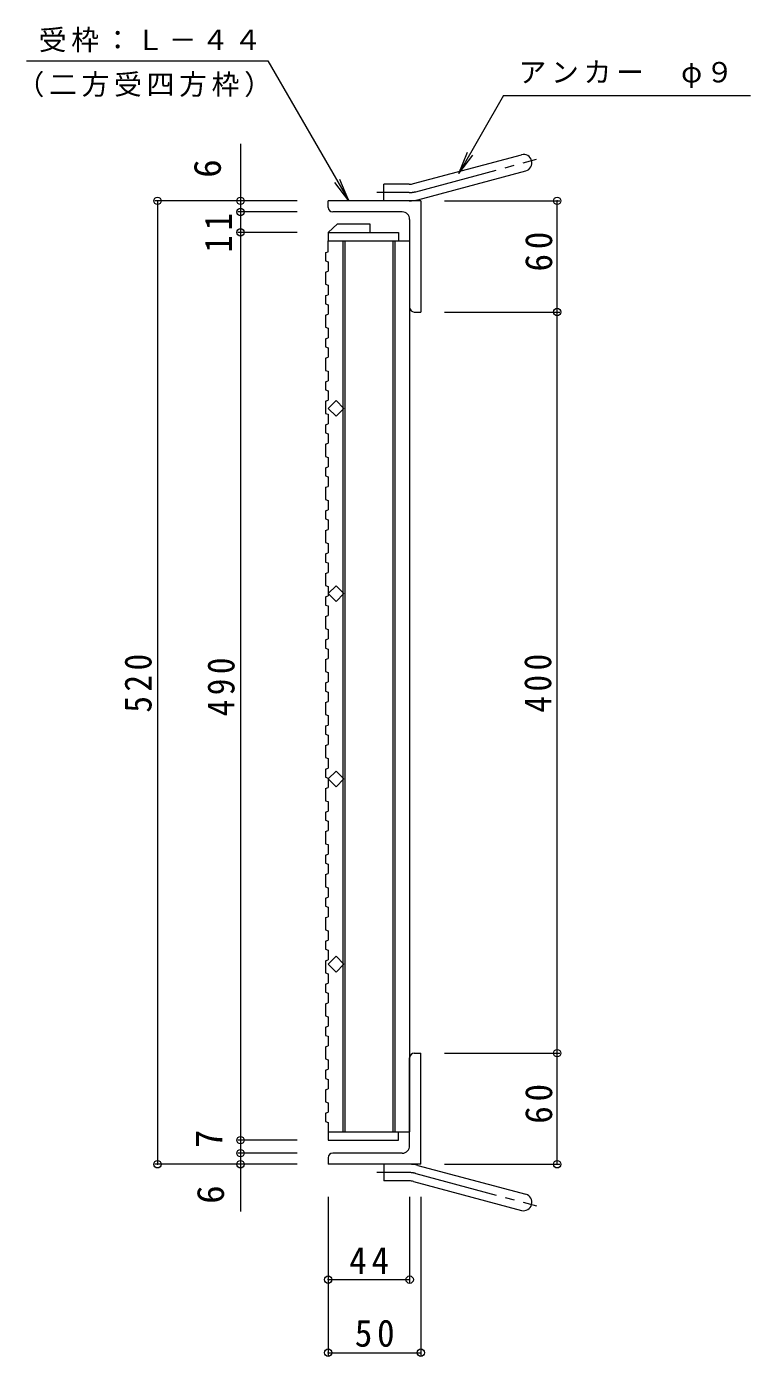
# Model space of a CAD drawing. Units: millimetres, scale not verified. Extents: x -567 to 708, y -688 to 660.
# Drawn here: x 318 to 708, y -139 to 579 of the extents above; entities that cross this region are included whole.
import ezdxf
from ezdxf.enums import TextEntityAlignment as Align

# ---------------------------------------------------------------- set-up
doc = ezdxf.new("R2010")
doc.units = ezdxf.units.MM
doc.header["$LTSCALE"] = 5
doc.header["$PDMODE"] = 32
doc.header["$PDSIZE"] = 4
doc.linetypes.add('CHAIN2', pattern=[12, 9, -1, 1, -1])
for name, color, linetype, lineweight in [('B-1', 2, 'Continuous', 9), ('B-2', 3, 'Continuous', 9), ('B-4', 7, 'Continuous', 9), ('B-5', 7, 'Continuous', 9), ('B-A', 3, 'Continuous', 9)]:
    doc.layers.add(name, color=color, linetype=linetype, lineweight=lineweight)
doc.styles.add('ＭＳ ゴシック', font='')
doc.styles.get('ＭＳ ゴシック').set_extended_font_data('MS Gothic')

msp = doc.modelspace()

# ---------------------------------------------------------------- linework, layer by layer
at = {"layer": 'B-1'}
for p, q in [((526.562, 493.965), (584.753, 509.557)), ((528.892, 485.272), (587.082, 500.864)), ((510.418, 484.658), (510.418, 493.659)), ((524.233, 493.659), (510.418, 493.659)), ((480.418, 481.158), (480.418, 484.658)), ((530.418, 484.658), (480.418, 484.658)), ((530.418, 484.658), (530.418, 424.659)), ((520.418, 478.658), (482.918, 478.658)), ((524.418, 474.658), (524.418, 427.158)), ((526.918, 424.659), (530.418, 424.659)), ((524.418, -25.342), (524.418, 22.158)), ((526.918, 24.658), (530.418, 24.658)), ((530.418, -35.342), (530.418, 24.658)), ((480.418, -31.842), (480.418, -35.342)), ((530.418, -35.342), (480.418, -35.342)), ((520.418, -29.342), (482.918, -29.342)), ((510.418, -35.342), (510.418, -44.342)), ((528.892, -35.955), (587.082, -51.547)), ((524.233, -44.342), (510.418, -44.342)), ((526.562, -44.648), (584.753, -60.241))]:
    msp.add_line(p, q, dxfattribs=at)
at = {"layer": 'B-1', "linetype": 'CHAIN2'}
for p, q in [((527.727, 489.619), (592.893, 507.08)), ((524.233, 489.159), (506.613, 489.159)), ((524.233, -39.842), (506.613, -39.842)), ((527.727, -40.302), (592.893, -57.763))]:
    msp.add_line(p, q, dxfattribs=at)
at = {"layer": 'B-1'}
for centre, radius, start, end in [((585.918, 505.211), 4.5, 285.00014, 104.99991), ((524.233, 502.658), 9, 270, 285.00002), ((482.918, 481.158), 2.5, 180, 270), ((524.233, 502.658), 18, 270, 285), ((520.418, 474.658), 4, 0, 90), ((526.918, 427.158), 2.5, 180, 270), ((526.918, 22.158), 2.5, 90, 180), ((520.418, -25.342), 4, 270, 0), ((482.918, -31.842), 2.5, 90, 180), ((524.233, -53.342), 18, 75, 90), ((524.233, -53.342), 9, 74.99998, 90), ((585.918, -55.894), 4.5, 255.00009, 74.99986)]:
    msp.add_arc(centre, radius, start, end, dxfattribs=at)
at = {"layer": 'B-1', "linetype": 'CHAIN2'}
for centre, start, end in [((524.233, 502.658), 270, 284.99995), ((524.233, -53.342), 75.00005, 90)]:
    msp.add_arc(centre, 13.5, start, end, dxfattribs=at)
at = {"layer": 'B-2'}
for p, q in [((480.418, 467.658), (518.418, 467.658)), ((480.418, 467.658), (480.418, 463.159)), ((518.418, 467.658), (518.418, 463.159)), ((480.418, 463.159), (524.418, 463.159)), ((488.418, 463.159), (488.418, -17.842)), ((489.418, 463.159), (489.418, -17.842)), ((515.418, 463.159), (515.418, -17.842)), ((516.418, 463.159), (516.418, -17.842)), ((524.418, 463.159), (524.418, -17.842)), ((480.418, -17.842), (524.418, -17.842)), ((480.418, -17.842), (480.418, -22.342)), ((518.418, -22.342), (518.418, -17.842)), ((480.418, -22.342), (518.418, -22.342))]:
    msp.add_line(p, q, dxfattribs=at)
msp.add_lwpolyline([(480.418, 467.658), (485.507, 472.253), (502.858, 472.253), (502.858, 467.658)], dxfattribs=at)
for points in [[(488.903, 372.658), (484.66, 368.416), (480.418, 372.658), (484.66, 376.901)], [(488.903, 272.658), (484.66, 268.416), (480.418, 272.658), (484.66, 276.901)], [(488.903, 172.658), (484.66, 168.416), (480.418, 172.658), (484.66, 176.901)], [(488.903, 72.658), (484.66, 76.901), (480.418, 72.658), (484.66, 68.416)]]:
    msp.add_lwpolyline(points, close=True, dxfattribs=at)
at = {"layer": 'B-4'}
for p, q in [((433.091, 515.438), (433.091, 478.658)), ((463.629, 484.658), (386.82, 484.658)), ((388.32, 484.658), (388.32, -35.342)), ((543.256, 484.658), (605.566, 484.658)), ((604.066, 424.659), (604.066, 484.658)), ((463.629, 478.658), (431.591, 478.658)), ((433.091, 478.658), (433.091, 467.658)), ((463.629, 467.658), (431.591, 467.658)), ((433.091, 467.658), (433.091, -22.342)), ((543.256, 424.659), (605.566, 424.659)), ((604.066, 24.658), (604.066, 424.659)), ((543.256, 24.658), (605.566, 24.658)), ((604.066, -35.342), (604.066, 24.658)), ((463.629, -22.342), (431.591, -22.342)), ((433.091, -22.342), (433.091, -29.342)), ((463.629, -35.342), (386.82, -35.342)), ((463.629, -29.342), (431.591, -29.342)), ((433.091, -29.342), (433.091, -60.879)), ((543.256, -35.342), (605.566, -35.342)), ((480.418, -52.88), (480.418, -138.545)), ((524.418, -52.88), (524.418, -99.123)), ((530.418, -52.88), (530.418, -138.545)), ((480.418, -97.623), (524.418, -97.623)), ((480.418, -137.045), (530.418, -137.045))]:
    msp.add_line(p, q, dxfattribs=at)
for p in [(388.32, 484.658), (433.091, 484.658), (604.066, 484.658), (433.091, 478.658), (433.091, 467.658), (604.066, 424.659), (604.066, 24.658), (433.091, -22.342), (433.091, -29.342), (388.32, -35.342), (433.091, -35.342), (604.066, -35.342), (480.418, -97.623), (524.418, -97.623), (480.418, -137.045), (530.418, -137.045)]:
    msp.add_point(p, dxfattribs=at)
at = {"layer": 'B-5'}
for p, q in [((317.645, 560.206), (447.93, 560.206)), ((575.148, 541.493), (708.345, 541.493)), ((550.949, 499.403), (558.541, 509.333)), ((491.548, 484.658), (486.764, 496.207))]:
    msp.add_line(p, q, dxfattribs=at)
for points in [[(447.93, 560.206), (491.548, 484.658), (483.938, 494.575)], [(575.148, 541.493), (550.949, 499.403), (555.712, 510.96)]]:
    msp.add_lwpolyline(points, dxfattribs=at)
at = {"layer": 'B-A'}
for p, q in [((480.418, 457.235), (480.418, 463.159)), ((478.917, 456.724), (480.418, 457.235)), ((478.917, 446.181), (480.418, 446.692)), ((480.418, 439.122), (480.418, 434.009)), ((478.917, 433.498), (480.418, 434.009)), ((478.917, 422.955), (480.418, 423.466)), ((478.917, 410.271), (480.418, 410.783)), ((480.418, 415.896), (480.418, 410.783)), ((478.917, 399.728), (480.418, 400.239)), ((480.418, 392.669), (480.418, 387.556)), ((478.917, 387.045), (480.418, 387.556)), ((480.418, 382.126), (480.418, 377.013)), ((478.917, 376.502), (480.418, 377.013)), ((480.418, 369.443), (480.418, 364.33)), ((478.917, 363.818), (480.418, 364.33)), ((480.418, 358.9), (480.418, 353.787)), ((478.917, 353.275), (480.418, 353.787)), ((480.418, 346.217), (480.418, 341.103)), ((478.917, 340.592), (480.418, 341.103)), ((478.917, 330.049), (480.418, 330.56)), ((480.418, 335.673), (480.418, 330.56)), ((478.917, 317.365), (480.418, 317.877)), ((480.418, 322.99), (480.418, 317.877)), ((480.418, 312.447), (480.418, 307.334)), ((478.917, 306.822), (480.418, 307.334)), ((478.917, 294.139), (480.418, 294.65)), ((480.418, 299.763), (480.418, 294.65)), ((480.418, 289.22), (480.418, 284.107)), ((478.917, 283.595), (480.418, 284.107)), ((480.418, 276.537), (480.418, 271.424)), ((478.917, 270.912), (480.418, 271.424)), ((480.418, 265.994), (480.418, 260.881)), ((478.917, 260.369), (480.418, 260.881)), ((480.418, 253.31), (480.418, 248.197)), ((478.917, 247.686), (480.418, 248.197)), ((478.917, 237.142), (480.418, 237.654)), ((480.418, 242.767), (480.418, 237.654)), ((480.418, 230.084), (480.418, 224.971)), ((478.917, 224.459), (480.418, 224.971)), ((480.418, 219.541), (480.418, 214.427)), ((478.917, 213.916), (480.418, 214.427)), ((478.917, 201.233), (480.418, 201.744)), ((480.418, 206.857), (480.418, 201.744)), ((480.418, 196.314), (480.418, 191.201)), ((478.917, 190.689), (480.418, 191.201)), ((480.418, 183.631), (480.418, 178.518)), ((478.917, 178.006), (480.418, 178.518)), ((478.917, 178.006), (478.917, 173.599)), ((478.917, 167.462), (480.418, 167.974)), ((480.418, 160.404), (480.418, 155.291)), ((478.917, 154.779), (480.418, 155.291)), ((478.917, 154.779), (478.917, 150.372)), ((478.917, 144.235), (480.418, 144.747)), ((480.418, 137.177), (480.418, 132.064)), ((478.917, 131.552), (480.418, 132.064)), ((478.917, 131.552), (478.917, 127.145)), ((478.917, 121.008), (480.418, 121.52)), ((478.917, 108.325), (480.418, 108.837)), ((478.917, 108.325), (478.917, 103.918)), ((480.418, 113.95), (480.418, 108.837)), ((478.917, 97.782), (480.418, 98.293)), ((480.418, 90.723), (480.418, 85.61)), ((478.917, 85.098), (480.418, 85.61)), ((478.917, 85.098), (478.917, 80.691)), ((478.917, 74.555), (480.418, 75.066)), ((480.418, 67.496), (480.418, 62.383)), ((478.917, 61.871), (480.418, 62.383)), ((478.917, 61.871), (478.917, 57.464)), ((478.917, 51.328), (480.418, 51.839)), ((480.418, 44.269), (480.418, 39.156)), ((478.917, 38.644), (480.418, 39.156)), ((478.917, 38.644), (478.917, 34.237)), ((478.917, 28.101), (480.418, 28.612)), ((478.917, 15.417), (480.418, 15.929)), ((478.917, 15.417), (478.917, 11.01)), ((480.418, 21.042), (480.418, 15.929)), ((478.917, 4.874), (480.418, 5.385)), ((480.418, -2.185), (480.418, -7.298)), ((478.917, -7.809), (480.418, -7.298)), ((478.917, -7.809), (478.917, -12.217))]:
    msp.add_line(p, q, dxfattribs=at)
for points in [[(478.917, 456.724), (478.917, 452.317), (480.418, 451.805), (480.418, 446.692)], [(478.917, 446.181), (478.917, 439.634), (480.418, 439.122)], [(478.917, 433.498), (478.917, 429.09), (480.418, 428.579), (480.418, 423.466)], [(478.917, 422.955), (478.917, 416.407), (480.418, 415.896)], [(478.917, 410.271), (478.917, 405.864), (480.418, 405.353), (480.418, 400.239)], [(478.917, 399.728), (478.917, 393.181), (480.418, 392.669)], [(478.917, 387.045), (478.917, 382.637), (480.418, 382.126)], [(478.917, 376.502), (478.917, 369.954), (480.418, 369.443)], [(478.917, 363.818), (478.917, 359.411), (480.418, 358.9)], [(478.917, 353.275), (478.917, 346.728), (480.418, 346.217)], [(478.917, 340.592), (478.917, 336.185), (480.418, 335.673)], [(478.917, 330.049), (478.917, 323.501), (480.418, 322.99)], [(478.917, 317.365), (478.917, 312.958), (480.418, 312.447)], [(478.917, 306.822), (478.917, 300.275), (480.418, 299.763)], [(478.917, 294.139), (478.917, 289.732), (480.418, 289.22)], [(478.917, 283.595), (478.917, 277.048), (480.418, 276.537)], [(478.917, 270.912), (478.917, 266.505), (480.418, 265.994)], [(478.917, 260.369), (478.917, 253.822), (480.418, 253.31)], [(478.917, 247.686), (478.917, 243.279), (480.418, 242.767)], [(478.917, 237.142), (478.917, 230.595), (480.418, 230.084)], [(478.917, 224.459), (478.917, 220.052), (480.418, 219.541)], [(478.917, 213.916), (478.917, 207.368), (480.418, 206.857)], [(478.917, 201.233), (478.917, 196.826), (480.418, 196.314)], [(478.917, 190.689), (478.917, 184.142), (480.418, 183.631)], [(478.917, 173.599), (480.418, 173.087), (480.418, 167.974)], [(478.917, 167.462), (478.917, 160.915), (480.418, 160.404)], [(478.917, 150.372), (480.418, 149.86), (480.418, 144.747)], [(478.917, 144.235), (478.917, 137.688), (480.418, 137.177)], [(478.917, 127.145), (480.418, 126.633), (480.418, 121.52)], [(478.917, 121.008), (478.917, 114.461), (480.418, 113.95)], [(478.917, 103.918), (480.418, 103.406), (480.418, 98.293)], [(478.917, 97.782), (478.917, 91.234), (480.418, 90.723)], [(478.917, 80.691), (480.418, 80.179), (480.418, 75.066)], [(478.917, 74.555), (478.917, 68.007), (480.418, 67.496)], [(478.917, 57.464), (480.418, 56.952), (480.418, 51.839)], [(478.917, 51.328), (478.917, 44.78), (480.418, 44.269)], [(478.917, 34.237), (480.418, 33.726), (480.418, 28.612)], [(478.917, 28.101), (478.917, 21.553), (480.418, 21.042)], [(478.917, 11.01), (480.418, 10.499), (480.418, 5.385)], [(478.917, 4.874), (478.917, -1.673), (480.418, -2.185)], [(478.917, -12.217), (480.418, -12.728), (480.418, -17.842)]]:
    msp.add_lwpolyline(points, dxfattribs=at)

# ---------------------------------------------------------------- texts
at = {"layer": 'B-4', "color": 2, "style": 'ＭＳ ゴシック'}
for s, p in [('6', (426.888, 497.123)), ('7', (427.731, -26.624)), ('6', (428.567, -56.691))]:
    msp.add_text(s, height=14.66, rotation=90, dxfattribs=at).set_placement(p, align=Align.BOTTOM_LEFT)
at = {"layer": 'B-4', "color": 2, "char_height": 14.66, "attachment_point": 7, "rotation": 90, "style": 'ＭＳ ゴシック'}
for s, insert in [('\\T1.27;\\W0.95;11', (428.455, 456.644)), ('\\T1.27;\\W0.95;60', (601.566, 446.533)), ('\\T1.27;\\W0.9;520', (385.32, 208.408)), ('\\T1.27;\\W0.9;490', (430.091, 206.408)), ('\\T1.27;\\W0.9;400', (601.066, 208.408)), ('\\T1.27;\\W0.95;60', (601.566, -13.467))]:
    msp.add_mtext(s, dxfattribs=dict(at, insert=insert))
at = {"layer": 'B-4', "color": 2, "char_height": 14.66, "attachment_point": 7, "style": 'ＭＳ ゴシック'}
for s, insert in [('\\T1.27;\\W0.95;44', (491.793, -94.623)), ('\\T1.27;\\W0.95;50', (494.793, -134.045))]:
    msp.add_mtext(s, dxfattribs=dict(at, insert=insert))
at = {"layer": 'B-5', "char_height": 11, "attachment_point": 7, "style": 'ＭＳ ゴシック'}
for s, insert in [('\\T1.17;受枠：Ｌ－４４', (324.196, 564.858)), ('\\T1.17;アンカー\u3000φ９', (583.163, 545.622)), ('\\T1.17;（二方受四方枠）', (312.2, 540.579))]:
    msp.add_mtext(s, dxfattribs=dict(at, insert=insert))

doc.saveas('drawing.dxf')
